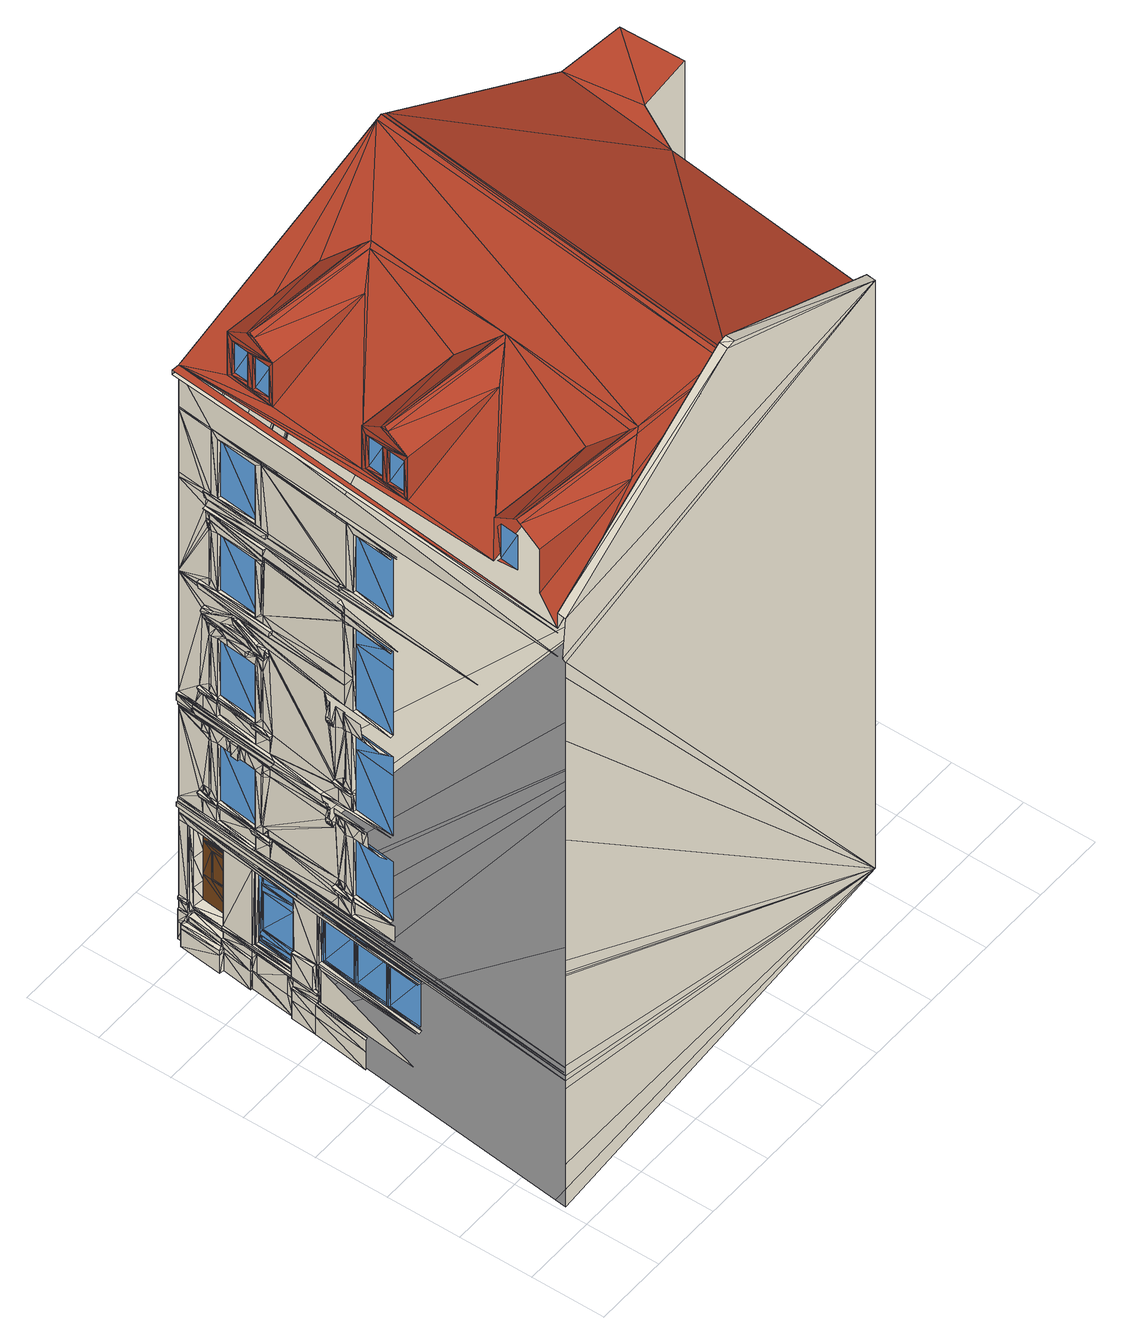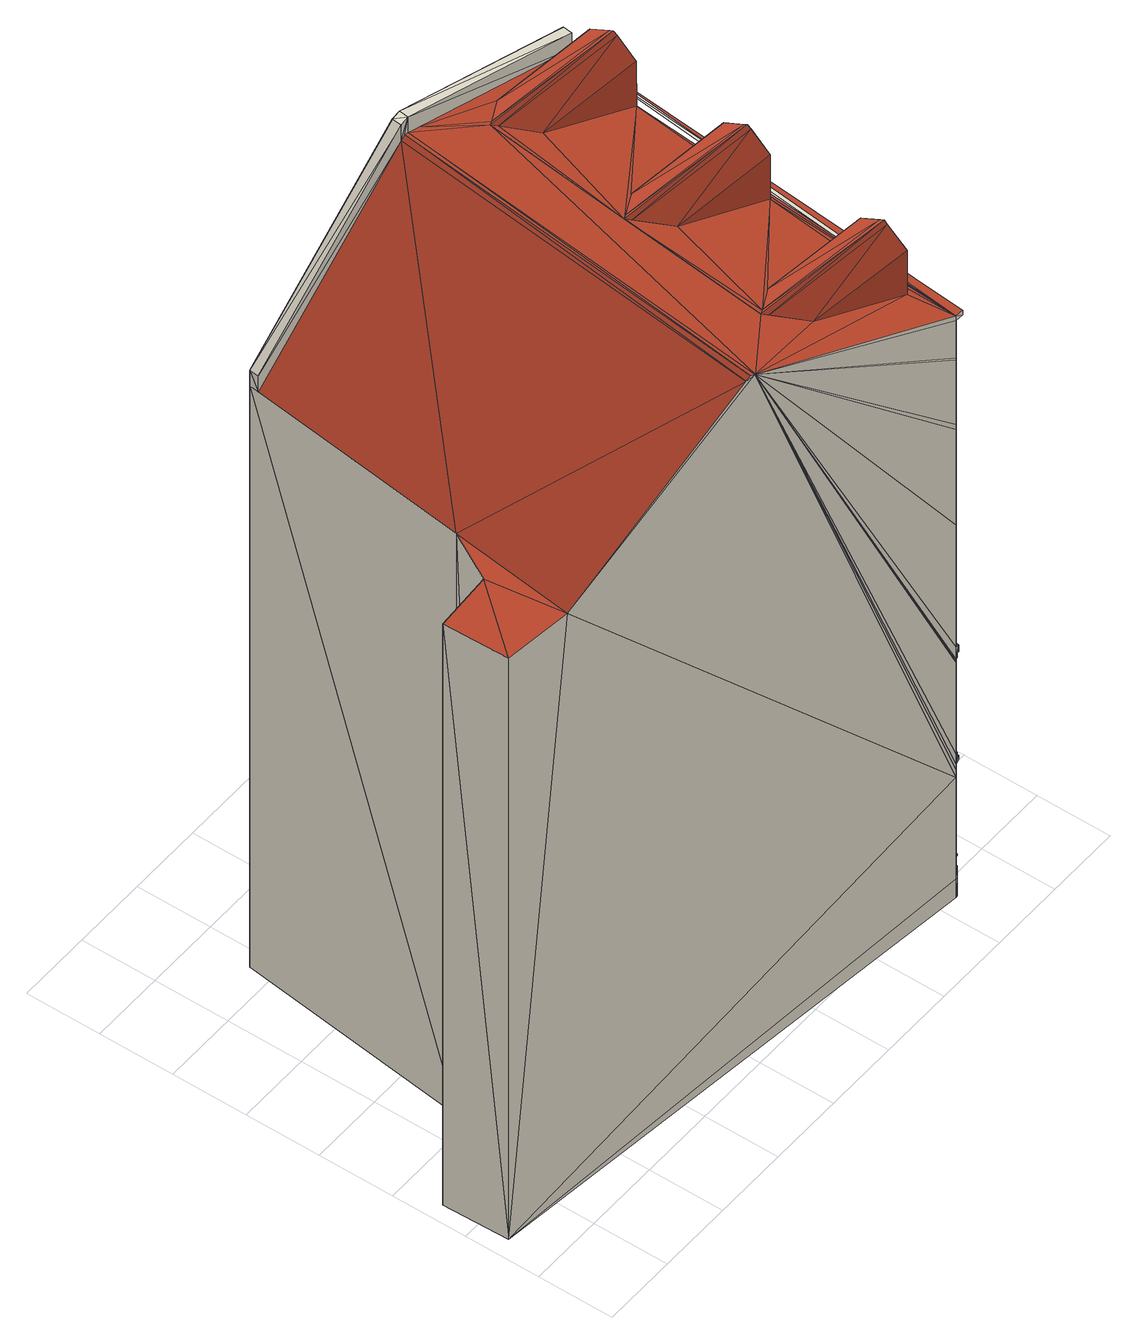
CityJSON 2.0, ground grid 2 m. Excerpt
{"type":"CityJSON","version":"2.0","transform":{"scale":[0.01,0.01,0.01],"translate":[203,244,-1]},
"CityObjects":{
"building1":{"type":"Building","attributes":{"class":"1000","function":"1070","usage":"1070"},"address":[{"CountryName":"Testland","LocalityName":"Testtown","ThoroughfareNumber":"3","ThoroughfareName":"Teststreet","PostalCode":"12345"}],"geometry":[{"type":"MultiSurface","lod":"3","boundaries":[[[0,1,2]],[[1,0,3]],[[2,4,0]],[[0,4,5]],[[6,7,8]],[[8,7,9]],[[10,9,7]],[[11,12,13]],[[14,15,16]],[[17,14,18]],[[19,20,12]],[[21,18,20]],[[22,23,24]],[[6,22,25]],[[11,13,26]],[[27,28,29]],[[14,17,15]],[[30,10,31]],[[12,11,19]],[[18,21,17]],[[20,19,21]],[[32,13,33]],[[34,29,30]],[[35,28,27]],[[36,16,37]],[[38,39,40]],[[41,42,43]],[[44,45,46]],[[47,48,49]],[[50,51,52]],[[53,11,26]],[[54,17,11]],[[54,15,17]],[[11,17,21]],[[11,53,54]],[[21,19,11]],[[55,56,57]],[[39,58,59]],[[45,48,47]],[[42,60,61]],[[62,63,64]],[[61,60,51]],[[64,63,65]],[[54,53,66]],[[67,68,65]],[[69,59,58]],[[66,70,54]],[[69,71,59]],[[67,72,68]],[[73,74,75]],[[76,77,78]],[[79,80,81]],[[79,82,80]],[[75,83,73]],[[57,84,85]],[[38,40,86]],[[41,43,87]],[[44,46,88]],[[49,76,47]],[[52,89,50]],[[71,74,59]],[[90,89,52]],[[91,92,93]],[[91,93,94]],[[95,53,26]],[[54,96,15]],[[97,98,99]],[[72,100,68]],[[101,62,102]],[[103,54,70]],[[56,55,104]],[[57,85,105]],[[82,79,106]],[[90,52,94]],[[107,66,53]],[[83,108,73]],[[74,73,59]],[[109,110,83]],[[111,100,112]],[[113,114,115]],[[116,79,81]],[[101,117,118]],[[119,70,66]],[[59,40,39]],[[47,46,45]],[[61,43,42]],[[51,50,61]],[[64,102,62]],[[65,68,64]],[[57,105,55]],[[106,120,82]],[[121,84,122]],[[111,123,100]],[[100,123,68]],[[124,125,126]],[[127,82,120]],[[121,85,84]],[[128,129,130]],[[131,128,132]],[[133,124,134]],[[73,108,59]],[[135,86,136]],[[137,124,123]],[[83,138,108]],[[101,126,139]],[[129,140,141]],[[139,142,101]],[[143,144,145]],[[143,146,147]],[[148,106,79]],[[123,124,149]],[[95,26,150]],[[114,151,115]],[[82,152,80]],[[116,81,153]],[[154,124,126]],[[54,103,96]],[[109,155,110]],[[137,156,124]],[[81,157,158]],[[159,86,108]],[[88,76,78]],[[108,86,40]],[[47,76,88]],[[43,89,160]],[[43,160,87]],[[102,126,101]],[[156,134,124]],[[111,137,123]],[[53,95,107]],[[87,160,161]],[[162,160,89]],[[83,110,138]],[[163,126,125]],[[82,127,164]],[[165,166,167]],[[168,120,106]],[[85,104,55]],[[121,169,85]],[[70,119,103]],[[79,116,148]],[[149,68,123]],[[135,136,170]],[[154,149,124]],[[159,171,86]],[[147,36,172]],[[88,173,174]],[[88,78,173]],[[109,167,175]],[[88,174,176]],[[163,139,126]],[[109,175,155]],[[177,156,137]],[[66,107,119]],[[40,59,108]],[[88,46,47]],[[43,50,89]],[[102,154,126]],[[171,136,86]],[[178,159,108]],[[133,179,163]],[[180,133,134]],[[142,139,181]],[[169,104,85]],[[111,182,137]],[[156,183,134]],[[184,137,182]],[[137,184,177]],[[90,162,89]],[[160,185,161]],[[138,178,108]],[[160,186,185]],[[162,186,160]],[[55,105,85]],[[135,187,188]],[[189,183,156]],[[156,177,189]],[[120,168,127]],[[180,179,133]],[[190,182,111]],[[191,134,183]],[[182,190,184]],[[192,171,159]],[[189,177,184]],[[135,170,187]],[[32,193,13]],[[101,142,117]],[[111,194,190]],[[183,189,191]],[[171,192,136]],[[195,196,159]],[[178,195,159]],[[197,92,198]],[[121,199,200]],[[201,94,93]],[[202,93,92]],[[203,90,94]],[[203,94,201]],[[127,116,153]],[[204,176,205]],[[174,205,176]],[[37,172,36]],[[121,200,169]],[[81,206,153]],[[106,148,168]],[[207,90,203]],[[90,208,162]],[[186,162,208]],[[209,210,211]],[[212,213,214]],[[215,201,93]],[[163,181,139]],[[116,127,168]],[[90,207,208]],[[203,201,215]],[[202,92,197]],[[157,216,158]],[[217,192,159]],[[217,159,196]],[[207,203,218]],[[181,219,142]],[[220,221,104]],[[169,220,104]],[[82,164,152]],[[164,127,153]],[[205,222,204]],[[203,215,218]],[[136,192,217]],[[138,110,155]],[[196,195,223]],[[224,178,138]],[[195,178,225]],[[81,158,226]],[[180,134,191]],[[180,189,184]],[[180,184,190]],[[211,210,227]],[[214,213,228]],[[193,229,13]],[[230,231,136]],[[190,194,232]],[[231,233,136]],[[180,191,189]],[[230,136,217]],[[168,148,116]],[[233,234,136]],[[209,235,227]],[[212,236,228]],[[234,170,136]],[[142,219,117]],[[209,211,232]],[[212,214,237]],[[155,224,138]],[[225,223,195]],[[224,225,178]],[[238,95,150]],[[239,103,95]],[[239,96,103]],[[95,103,119]],[[231,230,240]],[[241,233,231]],[[217,196,237]],[[241,231,240]],[[196,223,237]],[[230,217,240]],[[95,238,239]],[[241,242,233]],[[199,188,187]],[[163,179,180]],[[233,242,234]],[[241,240,217]],[[242,241,243]],[[119,107,95]],[[242,243,234]],[[164,153,244]],[[212,237,245]],[[227,246,211]],[[228,247,214]],[[190,232,248]],[[243,249,234]],[[163,250,181]],[[180,190,248]],[[220,169,200]],[[239,238,251]],[[246,227,235]],[[187,170,234]],[[247,228,236]],[[187,241,217]],[[211,248,232]],[[214,252,237]],[[253,224,155]],[[223,225,245]],[[224,245,225]],[[187,243,241]],[[252,214,247]],[[248,211,246]],[[130,132,128]],[[132,254,131]],[[187,234,249]],[[187,249,243]],[[187,200,199]],[[180,250,163]],[[152,255,80]],[[81,226,206]],[[115,256,257]],[[99,222,258]],[[253,175,167]],[[245,253,167]],[[251,259,239]],[[217,237,252]],[[155,175,253]],[[223,245,237]],[[224,253,245]],[[244,260,164]],[[129,261,130]],[[262,221,220]],[[140,144,263]],[[264,247,236]],[[129,141,261]],[[140,263,141]],[[265,78,266]],[[267,246,235]],[[151,104,115]],[[268,219,181]],[[246,269,248]],[[180,248,269]],[[247,270,252]],[[152,164,260]],[[264,271,247]],[[80,272,35]],[[273,274,275]],[[274,264,275]],[[267,269,246]],[[271,276,247]],[[252,270,276]],[[219,268,117]],[[276,270,247]],[[264,277,278]],[[264,278,271]],[[279,244,153]],[[180,269,280]],[[281,238,150]],[[239,282,96]],[[269,267,283]],[[284,260,244]],[[153,206,279]],[[285,239,259]],[[269,283,280]],[[286,251,238]],[[287,259,251]],[[260,284,152]],[[226,152,206]],[[244,288,284]],[[206,152,284]],[[226,255,152]],[[289,290,291]],[[292,293,294]],[[144,143,147]],[[295,80,35]],[[185,186,296]],[[291,297,289]],[[144,147,297]],[[144,297,291]],[[144,291,263]],[[284,279,206]],[[281,150,298]],[[239,285,282]],[[294,299,292]],[[297,147,300]],[[261,141,263]],[[301,174,173]],[[301,173,78]],[[238,281,286]],[[297,300,294]],[[302,202,197]],[[93,202,303]],[[186,208,304]],[[97,302,98]],[[207,218,305]],[[259,287,285]],[[147,172,300]],[[258,222,205]],[[208,207,304]],[[293,292,306]],[[215,93,303]],[[300,299,294]],[[7,31,10]],[[218,215,305]],[[301,205,174]],[[104,221,115]],[[307,308,309]],[[310,311,312]],[[313,220,200]],[[32,300,172]],[[117,314,273]],[[313,187,217]],[[251,286,287]],[[314,274,273]],[[315,181,250]],[[313,200,187]],[[256,311,310]],[[172,193,32]],[[316,217,252]],[[306,292,299]],[[317,262,220]],[[318,250,180]],[[132,130,319]],[[254,132,320]],[[321,289,297]],[[290,322,291]],[[323,294,293]],[[6,272,324]],[[325,308,326]],[[264,327,277]],[[315,268,181]],[[193,172,37]],[[312,328,329]],[[130,261,330]],[[330,263,291]],[[331,278,277]],[[331,271,278]],[[330,261,263]],[[332,276,271]],[[333,252,276]],[[221,262,115]],[[321,297,294]],[[306,334,293]],[[335,161,185]],[[300,336,299]],[[300,32,337]],[[318,180,280]],[[315,117,268]],[[37,229,193]],[[328,338,339]],[[285,281,37]],[[229,281,298]],[[285,37,282]],[[281,285,287]],[[281,229,340]],[[281,340,37]],[[293,334,323]],[[287,286,281]],[[319,320,132]],[[320,341,254]],[[338,32,342]],[[299,336,306]],[[330,319,130]],[[343,341,254]],[[274,344,264]],[[335,280,161]],[[6,345,7]],[[330,291,322]],[[300,337,336]],[[321,294,323]],[[117,346,347]],[[334,306,336]],[[117,347,314]],[[336,323,334]],[[29,34,27]],[[185,296,348]],[[315,346,117]],[[349,320,319]],[[341,320,349]],[[319,330,349]],[[349,343,341]],[[337,323,336]],[[350,313,217]],[[313,317,220]],[[337,321,323]],[[186,304,296]],[[351,315,250]],[[352,351,250]],[[353,350,217]],[[354,355,217]],[[316,354,217]],[[205,356,258]],[[355,353,217]],[[80,295,81]],[[97,99,258]],[[357,321,337]],[[358,349,330]],[[358,330,322]],[[343,349,359]],[[207,305,360]],[[302,361,202]],[[318,352,250]],[[290,289,362]],[[207,360,304]],[[337,363,357]],[[301,356,205]],[[332,271,364]],[[277,327,331]],[[331,364,271]],[[215,303,305]],[[202,361,303]],[[78,265,301]],[[309,265,266]],[[358,359,349]],[[290,365,322]],[[333,316,252]],[[264,366,327]],[[80,255,272]],[[357,363,367]],[[367,368,357]],[[332,333,276]],[[262,317,115]],[[157,81,295]],[[368,367,369]],[[314,347,370]],[[370,371,314]],[[31,372,30]],[[369,373,368]],[[30,372,34]],[[264,374,366]],[[321,362,289]],[[375,376,373]],[[377,358,322]],[[343,359,378]],[[375,379,376]],[[375,380,379]],[[363,337,381]],[[375,382,383]],[[375,383,384]],[[375,384,380]],[[378,359,358]],[[385,386,348]],[[376,379,387]],[[335,318,280]],[[321,357,388]],[[313,389,390]],[[351,391,392]],[[380,384,393]],[[383,382,394]],[[387,395,376]],[[396,367,363]],[[357,368,397]],[[398,399,400]],[[348,296,385]],[[401,402,274]],[[393,403,380]],[[394,404,383]],[[389,313,350]],[[405,398,400]],[[314,406,274]],[[274,402,344]],[[390,407,313]],[[392,408,351]],[[264,409,374]],[[400,399,352]],[[399,398,410]],[[264,344,409]],[[390,411,407]],[[392,412,408]],[[413,335,185]],[[397,368,373]],[[391,351,414]],[[313,407,317]],[[351,408,315]],[[415,416,417]],[[418,390,389]],[[419,392,391]],[[417,416,258]],[[410,352,399]],[[398,405,420]],[[405,400,421]],[[407,411,317]],[[408,412,315]],[[352,318,400]],[[422,369,367]],[[258,356,417]],[[420,410,398]],[[421,400,318]],[[423,389,350]],[[316,424,354]],[[425,354,424]],[[316,425,424]],[[353,355,354]],[[425,426,354]],[[352,427,351]],[[316,428,425]],[[426,428,354]],[[316,429,428]],[[428,426,425]],[[430,429,316]],[[405,431,432]],[[433,332,364]],[[434,331,327]],[[331,435,364]],[[416,415,436]],[[437,302,438]],[[352,410,420]],[[429,439,428]],[[377,322,365]],[[343,378,440]],[[429,430,439]],[[436,258,416]],[[390,441,411]],[[392,442,412]],[[358,377,378]],[[373,376,443]],[[432,420,405]],[[444,353,354]],[[445,431,405]],[[446,391,414]],[[379,380,447]],[[428,444,354]],[[430,316,444]],[[382,375,448]],[[449,384,383]],[[450,414,351]],[[427,450,351]],[[304,451,296]],[[389,452,418]],[[391,453,419]],[[290,454,365]],[[428,439,444]],[[352,420,455]],[[439,430,444]],[[343,440,456]],[[423,452,389]],[[446,453,391]],[[443,376,395]],[[457,317,411]],[[458,315,412]],[[332,433,459]],[[364,435,433]],[[327,366,434]],[[331,434,435]],[[447,380,403]],[[460,383,404]],[[461,185,348]],[[352,455,427]],[[316,333,444]],[[332,459,462]],[[332,462,333]],[[463,445,405]],[[455,432,431]],[[360,464,465]],[[466,387,379]],[[388,467,321]],[[468,393,384]],[[469,394,382]],[[470,360,305]],[[360,465,304]],[[318,471,421]],[[360,472,464]],[[420,432,455]],[[464,473,465]],[[302,437,361]],[[301,474,356]],[[475,395,387]],[[360,470,472]],[[470,305,303]],[[476,403,393]],[[477,404,394]],[[405,478,463]],[[338,337,32]],[[445,479,431]],[[381,480,363]],[[465,481,304]],[[465,473,481]],[[464,482,473]],[[406,401,274]],[[464,472,482]],[[427,483,450]],[[484,459,433]],[[484,433,435]],[[390,418,485]],[[392,419,486]],[[487,455,431]],[[363,480,396]],[[397,388,357]],[[472,470,482]],[[390,485,441]],[[392,486,442]],[[459,484,462]],[[427,488,483]],[[473,482,481]],[[431,479,487]],[[317,457,115]],[[411,441,457]],[[412,442,458]],[[487,427,455]],[[489,414,450]],[[490,444,333]],[[491,451,304]],[[487,488,427]],[[489,450,483]],[[490,333,462]],[[492,484,435]],[[491,304,481]],[[367,396,422]],[[406,371,370]],[[470,493,482]],[[487,483,488]],[[405,421,494]],[[492,462,484]],[[495,474,301]],[[493,481,482]],[[445,463,496]],[[497,370,347]],[[479,445,498]],[[362,499,290]],[[418,452,423]],[[419,453,446]],[[314,371,406]],[[500,487,479]],[[501,347,346]],[[290,499,454]],[[487,502,483]],[[498,500,479]],[[321,467,362]],[[374,435,434]],[[366,374,434]],[[502,489,483]],[[373,503,397]],[[492,490,462]],[[495,504,474]],[[493,491,481]],[[496,498,445]],[[405,505,478]],[[506,421,471]],[[423,485,418]],[[446,486,419]],[[487,500,498]],[[457,507,115]],[[383,460,449]],[[447,508,379]],[[487,498,496]],[[386,385,509]],[[377,440,378]],[[443,503,373]],[[335,471,318]],[[384,449,468]],[[382,510,469]],[[448,510,382]],[[374,492,435]],[[440,511,512]],[[513,511,440]],[[379,508,466]],[[514,350,353]],[[457,441,515]],[[377,365,516]],[[377,516,440]],[[403,476,447]],[[404,477,460]],[[458,442,517]],[[487,496,518]],[[296,509,385]],[[512,456,440]],[[440,516,513]],[[395,475,443]],[[485,515,441]],[[507,457,519]],[[486,517,442]],[[520,490,492]],[[521,491,493]],[[393,468,476]],[[394,469,477]],[[489,502,522]],[[523,504,495]],[[315,524,346]],[[461,413,185]],[[525,226,158]],[[387,466,475]],[[487,526,502]],[[527,415,417]],[[405,494,505]],[[514,353,444]],[[515,519,457]],[[487,518,528]],[[529,438,302]],[[296,451,530]],[[517,531,458]],[[216,157,532]],[[480,381,467]],[[533,348,386]],[[356,534,417]],[[421,506,494]],[[492,535,520]],[[493,536,521]],[[522,537,489]],[[495,538,523]],[[514,423,350]],[[487,528,526]],[[496,539,518]],[[540,535,492]],[[467,388,480]],[[463,478,541]],[[356,474,542]],[[397,396,480]],[[374,540,492]],[[543,437,438]],[[480,388,397]],[[544,446,414]],[[471,335,506]],[[539,528,518]],[[402,401,545]],[[544,414,489]],[[514,444,490]],[[422,396,397]],[[546,478,547]],[[512,511,548]],[[549,436,415]],[[528,539,526]],[[550,158,216]],[[344,545,551]],[[226,525,255]],[[545,344,402]],[[511,513,552]],[[553,512,456]],[[451,491,530]],[[97,258,436]],[[554,545,401]],[[470,555,493]],[[478,505,547]],[[508,447,449]],[[508,449,460]],[[508,460,510]],[[556,496,463]],[[361,437,543]],[[303,361,543]],[[470,303,543]],[[546,541,478]],[[485,423,514]],[[486,446,544]],[[474,504,542]],[[557,495,301]],[[397,503,422]],[[301,265,309]],[[449,447,476]],[[510,460,477]],[[508,510,448]],[[255,558,272]],[[513,516,559]],[[409,551,560]],[[561,551,545]],[[540,374,409]],[[344,551,409]],[[443,508,503]],[[476,468,449]],[[477,469,510]],[[562,560,551]],[[563,35,27]],[[508,443,475]],[[508,448,503]],[[564,115,507]],[[496,565,539]],[[559,516,365]],[[566,467,381]],[[475,466,508]],[[560,567,409]],[[401,568,554]],[[409,567,540]],[[494,506,335]],[[545,554,561]],[[567,560,562]],[[551,561,562]],[[491,521,530]],[[504,523,542]],[[565,526,539]],[[569,570,571]],[[23,569,571]],[[494,541,505]],[[490,520,572]],[[573,522,502]],[[489,537,574]],[[575,538,495]],[[576,536,493]],[[335,413,494]],[[458,531,577]],[[548,553,512]],[[578,548,511]],[[315,458,579]],[[485,580,515]],[[507,519,581]],[[582,554,568]],[[567,562,583]],[[582,561,554]],[[486,584,517]],[[578,511,552]],[[573,502,526]],[[583,562,561]],[[546,547,585]],[[568,586,582]],[[581,519,515]],[[520,535,587]],[[523,538,575]],[[537,522,573]],[[588,536,576]],[[531,517,584]],[[559,552,513]],[[578,589,590]],[[548,590,591]],[[592,593,594]],[[582,595,561]],[[593,596,594]],[[597,592,594]],[[570,598,594]],[[599,600,594]],[[601,599,594]],[[602,601,594]],[[339,602,594]],[[329,339,594]],[[603,329,594]],[[604,603,594]],[[605,604,594]],[[596,605,594]],[[598,597,594]],[[540,587,535]],[[606,463,541]],[[463,607,556]],[[585,547,505]],[[467,566,362]],[[561,595,583]],[[546,585,541]],[[370,497,406]],[[565,608,526]],[[496,556,565]],[[365,454,559]],[[381,609,566]],[[527,417,534]],[[296,530,509]],[[438,529,543]],[[544,489,610]],[[514,490,611]],[[505,541,585]],[[606,607,463]],[[514,612,485]],[[544,613,486]],[[356,542,534]],[[338,609,337]],[[590,548,578]],[[591,553,548]],[[509,614,386]],[[406,568,401]],[[540,567,587]],[[615,494,413]],[[616,600,594]],[[347,501,497]],[[617,589,578]],[[582,618,595]],[[619,583,595]],[[415,527,549]],[[346,524,501]],[[620,558,621]],[[557,301,309]],[[470,622,555]],[[386,614,533]],[[620,623,558]],[[595,618,619]],[[302,97,529]],[[567,583,587]],[[490,572,611]],[[608,573,526]],[[489,574,610]],[[495,557,575]],[[493,555,576]],[[494,606,541]],[[470,543,624]],[[470,624,622]],[[485,612,580]],[[458,577,625]],[[578,552,617]],[[486,613,584]],[[507,581,564]],[[97,436,549]],[[454,499,362]],[[623,620,626]],[[521,627,530]],[[523,628,542]],[[629,591,590]],[[630,590,589]],[[631,617,552]],[[514,632,633]],[[544,634,635]],[[636,637,565]],[[362,566,454]],[[638,608,565]],[[618,639,619]],[[494,615,606]],[[640,620,621]],[[583,619,587]],[[641,345,6]],[[631,642,617]],[[582,643,618]],[[632,514,611]],[[634,544,610]],[[626,644,623]],[[587,572,520]],[[575,628,523]],[[573,574,537]],[[576,627,588]],[[638,565,637]],[[556,636,565]],[[413,645,615]],[[515,580,581]],[[646,647,607]],[[584,577,531]],[[648,559,454]],[[649,454,566]],[[649,566,609]],[[633,612,514]],[[635,613,544]],[[617,650,589]],[[637,636,651]],[[607,647,652]],[[649,648,454]],[[609,653,649]],[[315,579,524]],[[654,623,644]],[[458,625,579]],[[647,646,655]],[[652,556,607]],[[656,552,559]],[[556,652,636]],[[657,646,607]],[[633,658,612]],[[635,659,613]],[[564,660,115]],[[631,552,656]],[[652,651,636]],[[661,591,553]],[[619,639,587]],[[608,638,573]],[[662,586,568]],[[663,633,632]],[[664,635,634]],[[655,652,647]],[[632,611,665]],[[634,610,666]],[[406,667,568]],[[618,668,639]],[[669,582,586]],[[651,655,646]],[[670,626,620]],[[671,638,637]],[[461,348,533]],[[672,645,413]],[[671,637,651]],[[656,559,648]],[[640,621,673]],[[623,674,558]],[[675,657,607]],[[652,655,651]],[[621,676,677]],[[606,675,607]],[[649,653,678]],[[649,679,648]],[[680,611,639]],[[671,610,638]],[[542,557,309]],[[681,530,555]],[[582,682,643]],[[623,654,683]],[[639,611,572]],[[638,610,574]],[[575,557,542]],[[576,555,530]],[[684,651,646]],[[685,615,645]],[[686,644,626]],[[24,25,22]],[[618,643,668]],[[612,658,580]],[[613,659,584]],[[620,640,670]],[[646,657,684]],[[563,295,35]],[[633,687,658]],[[635,688,659]],[[658,564,581]],[[659,625,577]],[[615,685,689]],[[632,665,690]],[[615,689,606]],[[632,691,663]],[[634,692,664]],[[680,693,611]],[[671,694,610]],[[681,695,530]],[[542,309,696]],[[542,696,697]],[[631,656,698]],[[622,681,555]],[[572,587,639]],[[574,573,638]],[[542,628,575]],[[530,627,576]],[[693,665,611]],[[699,680,639]],[[694,666,610]],[[695,700,530]],[[701,702,648]],[[679,701,648]],[[649,678,703]],[[649,703,679]],[[527,534,704]],[[641,6,25]],[[634,666,705]],[[617,642,706]],[[707,671,651]],[[656,648,702]],[[564,658,687]],[[625,659,688]],[[590,630,629]],[[589,650,630]],[[668,699,639]],[[644,686,654]],[[632,708,691]],[[634,705,692]],[[581,580,658]],[[684,707,651]],[[577,584,659]],[[527,704,709]],[[542,710,534]],[[642,631,711]],[[657,675,712]],[[713,684,657]],[[714,693,680]],[[715,694,671]],[[716,695,681]],[[632,690,708]],[[709,549,527]],[[622,717,681]],[[653,609,718]],[[654,640,673]],[[714,719,693]],[[715,671,707]],[[720,714,680]],[[699,720,680]],[[693,719,665]],[[694,715,666]],[[695,716,700]],[[716,681,721]],[[645,672,685]],[[621,722,673]],[[712,713,657]],[[97,543,529]],[[633,663,723]],[[635,664,724]],[[626,670,686]],[[717,725,681]],[[622,726,717]],[[725,721,681]],[[667,662,568]],[[675,606,727]],[[640,654,686]],[[704,534,710]],[[633,723,687]],[[635,724,688]],[[661,629,591]],[[656,702,701]],[[676,728,677]],[[729,717,726]],[[730,622,624]],[[689,685,672]],[[726,622,731]],[[623,683,674]],[[683,654,673]],[[530,732,509]],[[624,543,97]],[[717,729,725]],[[684,713,712]],[[707,684,712]],[[115,660,256]],[[729,726,731]],[[621,677,733]],[[710,709,704]],[[606,689,734]],[[687,735,564]],[[688,736,625]],[[727,712,675]],[[622,730,731]],[[725,729,731]],[[97,549,709]],[[730,624,97]],[[714,737,719]],[[665,719,737]],[[738,720,699]],[[667,406,497]],[[714,720,739]],[[668,643,682]],[[740,699,668]],[[686,670,640]],[[741,742,665]],[[731,730,97]],[[742,743,665]],[[705,715,707]],[[705,666,715]],[[732,700,716]],[[734,727,606]],[[707,712,734]],[[461,672,413]],[[617,744,650]],[[741,665,737]],[[743,745,665]],[[672,734,689]],[[582,746,682]],[[745,690,665]],[[614,509,732]],[[678,653,718]],[[497,501,667]],[[738,739,720]],[[740,738,699]],[[742,741,747]],[[682,740,668]],[[712,727,734]],[[748,743,742]],[[683,673,749]],[[748,742,747]],[[741,737,747]],[[663,691,708]],[[664,692,705]],[[748,750,743]],[[743,750,745]],[[705,707,734]],[[751,748,747]],[[750,748,751]],[[751,747,737]],[[750,751,745]],[[751,752,745]],[[732,533,614]],[[674,753,558]],[[621,733,722]],[[735,687,723]],[[738,754,739]],[[740,754,738]],[[708,690,745]],[[625,736,579]],[[617,706,744]],[[708,751,737]],[[708,745,752]],[[708,752,751]],[[708,723,663]],[[705,724,664]],[[749,755,683]],[[631,698,756]],[[703,678,757]],[[679,703,758]],[[701,679,759]],[[564,735,660]],[[760,736,688]],[[761,697,696]],[[761,696,309]],[[586,662,669]],[[760,688,724]],[[711,706,642]],[[582,669,746]],[[461,716,721]],[[558,753,272]],[[667,501,579]],[[760,724,705]],[[674,683,755]],[[461,721,725]],[[761,710,697]],[[501,524,579]],[[461,725,731]],[[714,762,737]],[[97,709,763]],[[461,731,97]],[[656,756,698]],[[656,701,764]],[[763,709,710]],[[714,739,762]],[[338,718,609]],[[765,749,673]],[[461,732,716]],[[661,629,630]],[[766,630,650]],[[461,734,672]],[[736,760,579]],[[756,711,631]],[[767,735,723]],[[740,682,746]],[[739,754,762]],[[740,762,754]],[[762,708,737]],[[768,705,734]],[[769,755,749]],[[744,770,650]],[[667,579,771]],[[708,767,723]],[[461,533,732]],[[678,718,772]],[[757,758,703]],[[758,759,679]],[[759,773,701]],[[673,722,765]],[[630,766,661]],[[650,770,766]],[[667,771,662]],[[768,760,705]],[[770,744,774]],[[711,774,744]],[[325,324,272]],[[755,769,674]],[[775,776,777]],[[308,778,309]],[[309,778,761]],[[711,744,706]],[[779,701,773]],[[733,674,722]],[[775,780,776]],[[735,767,660]],[[678,772,781]],[[782,777,776]],[[770,774,783]],[[461,97,763]],[[749,765,769]],[[761,784,710]],[[710,784,763]],[[722,674,769]],[[785,774,786]],[[733,753,674]],[[760,768,579]],[[787,661,766]],[[770,783,766]],[[788,776,780]],[[461,768,734]],[[255,789,558]],[[746,790,740]],[[740,790,762]],[[762,767,708]],[[775,786,791]],[[775,791,780]],[[718,780,792]],[[793,775,777]],[[774,785,783]],[[656,794,756]],[[662,771,579]],[[776,788,782]],[[656,764,794]],[[795,796,797]],[[701,779,764]],[[797,796,798]],[[769,765,722]],[[272,308,325]],[[766,783,787]],[[711,794,774]],[[799,796,795]],[[800,801,802]],[[786,775,793]],[[780,718,803]],[[794,786,774]],[[791,792,780]],[[792,772,718]],[[798,796,804]],[[805,795,797]],[[777,782,793]],[[802,806,800]],[[807,796,799]],[[328,312,311]],[[808,797,798]],[[804,796,807]],[[797,808,805]],[[809,799,795]],[[295,532,157]],[[810,787,661]],[[795,805,809]],[[798,811,808]],[[811,798,804]],[[812,807,799]],[[799,809,812]],[[780,813,788]],[[801,814,773]],[[786,815,785]],[[800,806,816]],[[817,804,807]],[[746,662,579]],[[328,311,256]],[[804,817,811]],[[807,812,817]],[[805,808,818]],[[818,808,811]],[[809,805,819]],[[816,820,800]],[[811,817,821]],[[822,812,809]],[[338,803,718]],[[793,815,786]],[[803,813,780]],[[818,819,805]],[[817,812,822]],[[811,823,818]],[[256,660,767]],[[746,669,662]],[[746,579,768]],[[819,824,809]],[[794,791,786]],[[821,823,811]],[[793,782,788]],[[825,783,785]],[[787,783,825]],[[809,824,822]],[[822,821,817]],[[678,826,757]],[[801,827,814]],[[345,31,7]],[[328,256,767]],[[788,813,793]],[[785,815,825]],[[825,810,787]],[[764,772,792]],[[764,792,791]],[[711,756,794]],[[814,827,828]],[[678,781,826]],[[828,829,814]],[[794,764,791]],[[830,781,772]],[[831,830,772]],[[779,831,772]],[[764,779,772]],[[801,800,832]],[[814,833,773]],[[832,800,820]],[[806,802,834]],[[835,816,806]],[[820,816,835]],[[827,801,836]],[[833,814,829]],[[837,828,827]],[[773,838,779]],[[829,828,837]],[[831,779,838]],[[781,830,839]],[[830,831,840]],[[833,841,773]],[[158,550,525]],[[827,842,837]],[[806,843,835]],[[832,836,801]],[[820,844,832]],[[829,845,833]],[[834,843,806]],[[835,844,820]],[[836,842,827]],[[837,845,829]],[[841,838,773]],[[838,840,831]],[[839,826,781]],[[840,839,830]],[[558,789,621]],[[842,833,845]],[[845,837,842]],[[841,833,842]],[[563,27,34]],[[843,832,844]],[[844,835,843]],[[836,832,843]],[[842,836,841]],[[843,834,836]],[[532,563,216]],[[676,621,789]],[[345,372,31]],[[216,563,550]],[[616,594,343]],[[563,34,372]],[[846,733,677]],[[728,676,847]],[[255,525,847]],[[848,677,728]],[[753,733,846]],[[372,345,641]],[[255,847,789]],[[563,532,295]],[[525,550,563]],[[24,23,571]],[[789,847,676]],[[849,563,372]],[[25,24,850]],[[851,641,25]],[[677,848,846]],[[852,851,25]],[[850,853,25]],[[852,25,853]],[[525,563,847]],[[753,854,272]],[[308,272,854]],[[778,308,854]],[[761,778,854]],[[784,761,854]],[[763,784,854]],[[461,763,854]],[[768,461,854]],[[746,768,854]],[[790,746,854]],[[762,790,854]],[[767,762,854]],[[328,767,854]],[[338,328,854]],[[803,338,854]],[[847,849,728]],[[728,849,848]],[[372,641,854]],[[855,456,343]],[[563,849,847]],[[753,846,854]],[[855,553,456]],[[846,848,849]],[[849,372,854]],[[855,661,553]],[[641,851,856]],[[855,810,661]],[[851,852,857]],[[570,594,571]],[[24,571,850]],[[853,850,571]],[[852,853,858]],[[846,849,854]],[[825,859,810]],[[825,803,859]],[[856,854,641]],[[857,856,851]],[[594,855,343]],[[571,858,853]],[[858,860,852]],[[803,854,861]],[[854,856,857]],[[862,857,852]],[[860,862,852]],[[855,863,810]],[[594,864,571]],[[571,864,860]],[[860,858,571]],[[854,857,861]],[[863,859,810]],[[803,861,859]],[[594,855,864]],[[862,860,864]],[[855,862,864]],[[862,861,857]],[[862,855,863]],[[863,865,862]],[[862,865,861]],[[865,863,866]],[[865,867,861]],[[866,868,865]],[[865,868,867]],[[863,866,859]],[[861,867,859]],[[868,866,859]],[[859,867,868]]],"semantics":{"surfaces":[{"type":"Window"},{"type":"RoofSurface"},{"type":"WallSurface"},{"type":"GroundSurface"},{"type":"Door"}],"values":[0,1,0,1,1,1,1,0,0,0,0,0,2,2,0,1,0,1,0,0,0,2,1,1,2,2,2,2,2,2,0,0,0,0,0,0,2,0,0,0,0,0,0,0,2,2,0,2,2,2,2,1,1,2,2,2,2,2,2,2,2,2,2,2,0,0,2,2,2,0,2,2,1,2,0,2,2,2,2,2,1,2,0,0,0,0,0,0,0,2,1,2,2,2,2,1,2,2,2,2,2,2,2,2,2,2,2,2,2,1,2,0,2,1,1,2,0,2,2,1,2,2,2,2,2,2,2,2,2,0,2,2,2,2,1,2,0,2,2,0,1,2,2,2,2,2,2,2,2,2,2,2,2,0,2,2,2,2,2,2,2,2,2,2,2,2,2,2,2,2,2,2,2,2,2,2,2,1,2,2,2,2,2,2,2,2,2,2,2,2,2,2,2,2,2,2,2,2,1,2,2,2,2,1,0,2,2,2,2,2,2,2,1,2,2,2,1,2,2,2,2,2,2,1,1,2,2,2,2,2,2,2,1,2,2,2,2,2,2,2,2,2,2,2,1,2,2,2,2,2,2,2,2,2,2,0,0,0,0,2,2,2,2,2,2,0,2,2,2,2,2,2,0,2,1,2,2,2,2,2,2,2,2,0,2,2,2,2,2,2,2,2,2,2,2,2,2,2,2,2,2,2,1,1,2,2,2,2,0,2,2,2,2,1,2,2,2,2,2,2,2,2,2,2,2,2,2,1,2,1,2,2,2,2,2,2,2,2,2,1,2,0,0,2,0,1,0,2,0,0,1,1,0,1,1,2,2,2,1,2,2,2,2,2,1,0,0,2,2,2,2,2,0,2,2,2,2,2,2,0,2,2,2,2,2,2,1,2,2,2,2,2,2,2,2,2,0,2,2,2,2,2,2,2,2,2,2,2,2,2,2,1,2,2,2,2,2,2,2,2,2,2,2,2,2,2,2,2,2,2,2,2,2,2,0,0,0,0,0,0,2,0,2,2,2,2,2,3,2,2,1,2,2,2,2,2,2,2,1,2,2,2,2,2,2,2,2,2,2,2,2,2,2,2,2,2,2,1,2,2,2,2,2,2,2,2,2,2,2,2,2,2,2,2,2,2,2,2,2,2,2,1,2,2,2,2,1,2,2,2,1,2,1,2,2,0,2,2,0,0,2,0,0,0,2,2,0,2,2,2,2,0,0,0,2,2,2,2,2,0,0,2,2,2,2,2,2,2,2,2,2,2,2,2,2,2,2,2,2,2,2,2,2,2,2,2,2,2,2,2,2,2,2,2,2,2,2,2,2,2,2,2,2,2,2,2,2,2,2,2,2,2,2,2,2,2,2,2,2,0,2,2,2,2,0,2,2,0,0,2,2,2,2,2,2,2,2,2,2,2,2,0,2,2,2,2,2,2,0,0,2,2,2,2,2,2,2,2,0,2,0,0,2,2,2,2,2,2,2,2,0,2,2,0,0,2,2,2,2,2,2,2,2,2,2,2,2,2,2,2,2,2,2,2,2,2,2,2,2,2,2,2,2,2,2,2,2,2,2,2,2,2,2,2,2,2,2,2,2,2,2,2,2,2,2,2,2,2,2,2,2,2,2,2,2,2,2,2,2,2,2,2,2,2,2,2,0,0,2,2,2,0,2,0,0,0,2,2,2,0,2,2,2,2,0,0,2,2,2,2,2,0,2,2,2,2,2,0,0,2,2,2,2,1,0,2,2,2,2,2,2,2,2,2,1,2,2,2,2,2,2,2,2,2,2,2,2,2,2,2,2,2,2,2,2,2,2,2,2,2,2,2,2,2,2,1,2,1,2,2,3,2,2,2,2,2,0,0,0,2,2,2,2,2,2,2,2,2,2,2,0,0,0,1,2,2,2,2,2,0,0,0,2,1,0,0,2,2,2,2,0,2,2,2,2,2,2,2,2,2,2,2,2,2,2,2,2,2,2,2,2,2,2,2,2,2,2,2,2,2,2,2,2,2,2,2,0,0,0,0,2,2,2,2,2,2,2,2,2,2,2,2,2,2,2,2,2,2,2,2,2,2,2,2,2,2,2,2,2,2,2,2,2,2,2,2,2,2,2,2,2,2,2,2,2,2,2,2,3,2,2,2,2,2,2,1,2,2,2,1,2,2,2,2,2,2,2,2,2,2,2,2,2,2,2,2,2,2,1,2,2,2,2,2,2,2,2,2,2,2,2,1,2,2,2,2,2,2,1,0,0,0,0,2,2,2,2,2,2,2,2,2,2,2,2,2,2,2,2,2,1,2,2,2,2,2,2,2,2,2,2,2,3,2,2,2,2,2,2,2,2,2,2,2,2,1,2,2,2,2,2,1,1,2,2,1,2,2,2,2,2,2,2,2,1,2,2,2,2,2,2,0,2,2,2,2,1,2,1,2,2,2,2,2,2,2,2,2,2,2,2,2,2,2,2,2,2,2,2,2,2,2,2,2,2,2,2,2,2,2,2,2,2,2,2,2,2,2,1,2,2,2,2,2,2,2,2,2,2,2,2,2,2,2,2,2,1,2,2,2,2,2,2,2,2,2,1,2,2,2,2,0,2,2,2,2,2,1,2,2,2,3,2,1,2,2,2,2,1,1,2,2,2,2,2,2,2,1,2,2,2,2,2,2,2,2,2,2,2,2,2,2,2,2,1,2,2,2,2,2,2,2,2,2,2,2,2,2,2,2,2,2,2,2,2,2,2,2,2,1,2,2,2,2,2,2,2,2,2,2,2,2,2,1,1,2,2,2,2,2,2,2,2,2,2,2,1,2,2,2,2,2,2,2,2,2,2,2,2,2,1,2,2,1,2,2,2,2,2,2,2,2,2,2,2,2,1,2,2,2,2,2,2,2,2,2,2,2,2,0,2,2,2,2,2,2,2,2,1,2,2,2,2,2,2,2,1,2,2,2,2,2,1,2,2,2,2,2,2,0,2,2,1,2,1,2,2,2,2,2,1,2,2,2,2,2,2,2,2,2,2,2,2,4,2,4,1,2,2,2,4,4,2,2,2,2,2,4,4,2,4,4,2,4,4,4,4,1,3,4,4,4,4,4,2,4,2,4,4,2,2,4,4,4,4,4,4,4,4,2,2,2,4,4,4,2,2,2,4,2,4,2,2,2,4,4,2,4,1,2,2,2,2,2,2,2,4,2,4,2,2,2,2,2,4,4,4,4,4,4,4,4,4,2,4,2,2,2,4,1,4,4,4,4,4,4,4,4,4,4,2,2,2,1,4,4,4,1,4,4,4,4,4,1,1,1,1,3,1,1,1,1,1,1,1,1,1,1,2,1,1,2,2,1,2,2,2,1,1,2,2,2,2,2,2,2,2,2,2,2,2,2,2,1,1,1,3,1,1,3,1,1,3,1,3,1,2,2,2,2,1,2,2,1,1,3,2,2,2,2,1,1,3,2,2,2,2,3,2,2,2,2,1,2,2,1,2,1,2,1,3,2,2,2]}}]}
},
"vertices":[
[91,305,1914],[85,255,1914],[85,255,2025],[81,307,1914],[91,305,2025],[81,307,2025],[18,93,1886],[358,146,2045],[66,179,1904],[66,179,2045],[73,238,2084],[92,617,408],[81,524,408],[81,518,413],[81,524,260],[92,617,255],[81,518,255],[92,617,260],[85,524,260],[96,616,408],[85,524,408],[96,616,260],[18,93,1936],[15,68,1936],[656,105,2240],[659,131,2240],[92,617,413],[374,285,2045],[82,318,2045],[75,260,2084],[74,249,2091],[444,196,2084],[101,823,414],[71,517,414],[446,217,2084],[82,319,1904],[71,517,254],[116,821,255],[76,600,555],[85,599,555],[99,713,555],[76,600,1155],[85,599,1155],[99,713,1155],[76,600,1540],[85,599,1540],[99,713,1540],[99,713,1731],[85,599,1731],[76,600,1731],[99,713,1427],[85,599,1427],[76,600,1427],[93,623,408],[93,623,260],[99,717,489],[85,596,489],[85,596,539],[85,599,746],[99,713,746],[85,599,1366],[99,713,1366],[85,599,830],[85,599,1025],[99,713,1025],[85,599,1086],[97,623,408],[76,632,1086],[99,713,1086],[79,632,746],[97,623,260],[81,647,746],[81,668,1086],[85,683,746],[84,668,746],[84,671,792],[89,714,1731],[74,582,1746],[91,734,1753],[114,591,2025],[112,580,1904],[112,580,2045],[114,591,1914],[86,689,792],[89,712,539],[89,718,539],[89,714,555],[89,714,1155],[89,714,1540],[89,714,1427],[92,740,1428],[73,578,1450],[92,739,1473],[92,739,1453],[92,739,1451],[103,716,408],[103,716,255],[140,1161,1489],[45,335,1524],[72,564,1524],[82,683,1086],[89,714,830],[99,713,830],[103,716,260],[89,718,489],[99,717,539],[124,590,2025],[107,715,408],[89,714,746],[79,674,792],[92,740,792],[89,741,1133],[83,689,1133],[68,534,489],[71,555,489],[118,1016,489],[119,642,2025],[89,803,830],[76,600,830],[107,715,260],[124,590,1914],[84,712,539],[83,708,555],[86,715,1086],[86,715,896],[84,715,880],[89,714,880],[119,642,1914],[79,671,89],[79,671,127],[97,824,127],[79,671,31],[97,824,89],[79,716,896],[89,741,896],[78,709,555],[92,740,555],[88,734,1081],[92,740,785],[89,718,880],[84,671,130],[101,818,130],[89,718,830],[100,810,246],[100,810,140],[68,531,140],[67,523,254],[101,818,254],[129,641,2025],[99,713,896],[103,716,413],[75,597,489],[127,707,1914],[121,656,2025],[99,713,880],[94,758,792],[88,734,922],[119,640,2084],[121,661,2084],[91,734,740],[89,714,1263],[92,740,1155],[92,740,1420],[90,765,880],[121,656,1914],[79,675,807],[90,767,807],[90,767,792],[129,641,1914],[94,758,539],[94,756,555],[91,734,581],[106,822,254],[91,734,1746],[91,734,1540],[95,767,792],[86,753,1540],[91,734,922],[92,740,780],[85,770,896],[95,768,896],[94,758,880],[89,741,1081],[89,741,922],[91,734,1081],[92,740,1220],[92,740,1263],[95,768,555],[85,770,555],[92,740,922],[92,740,1081],[92,740,896],[92,740,581],[106,822,414],[92,740,1133],[92,740,756],[92,740,740],[93,751,1489],[83,752,1489],[90,765,539],[95,764,539],[92,740,1451],[92,740,1453],[92,740,1434],[86,750,1524],[93,752,1540],[127,707,2025],[92,745,1428],[92,745,1425],[83,768,1095],[83,768,1084],[87,768,1072],[83,768,770],[83,768,758],[87,768,746],[93,749,1451],[120,650,2091],[94,758,581],[93,749,1444],[94,758,830],[94,758,523],[94,758,489],[93,749,1524],[94,758,756],[94,758,785],[94,758,780],[128,719,2045],[85,787,1084],[85,787,758],[116,821,414],[93,753,574],[93,754,572],[95,767,1133],[93,754,570],[94,758,557],[85,787,1095],[85,787,770],[95,767,756],[104,722,408],[104,722,260],[94,755,574],[94,757,567],[94,755,568],[94,758,564],[131,655,2025],[95,767,780],[90,786,1072],[90,786,746],[95,767,1066],[94,758,560],[95,764,880],[108,722,408],[95,767,740],[95,767,785],[97,824,31],[128,719,1904],[144,1242,477],[9,67,489],[119,974,1524],[108,722,260],[131,655,1914],[101,823,130],[96,779,489],[101,818,140],[92,786,792],[121,993,1753],[74,582,1753],[97,785,1133],[99,802,830],[97,785,1066],[97,786,740],[97,785,780],[149,1242,1886],[88,796,807],[93,795,807],[92,786,807],[97,786,756],[97,785,792],[97,785,785],[137,705,2025],[99,802,1155],[115,815,408],[115,815,255],[98,794,1133],[137,706,1914],[115,815,260],[119,814,408],[119,814,260],[137,706,2025],[96,818,166],[96,818,159],[101,818,159],[92,828,250],[92,828,174],[102,827,174],[404,547,2045],[117,958,1237],[101,818,170],[115,815,414],[102,827,250],[101,823,254],[121,993,1746],[119,977,1489],[121,989,1450],[120,987,1263],[119,981,1450],[99,893,250],[18,93,1795],[149,1242,1872],[138,1144,1753],[5,67,477],[140,1243,477],[140,1243,464],[117,958,555],[106,956,807],[118,966,830],[118,970,581],[118,966,489],[119,974,1164],[105,896,127],[105,896,89],[110,896,170],[110,896,159],[109,892,174],[127,1244,1886],[127,1244,1872],[18,93,1872],[118,966,792],[149,1242,456],[15,68,456],[110,896,130],[118,966,785],[118,966,756],[120,987,581],[99,893,174],[129,1061,1197],[109,892,250],[110,896,414],[149,1242,439],[15,68,439],[116,821,385],[105,896,31],[66,518,414],[110,896,31],[123,1055,792],[617,128,2170],[105,945,830],[105,945,821],[117,961,1221],[110,896,89],[118,966,555],[117,958,896],[118,968,1148],[118,971,555],[118,969,560],[118,970,557],[118,971,1540],[116,895,170],[112,913,154],[112,913,89],[119,981,1443],[121,989,1453],[129,1108,166],[116,895,414],[118,966,780],[124,1020,159],[120,987,792],[116,899,410],[116,899,174],[126,898,410],[103,945,821],[104,956,807],[460,204,2091],[126,898,174],[126,1039,792],[126,898,411],[126,905,182],[122,1005,154],[122,1005,89],[126,905,202],[127,908,219],[124,1020,414],[127,908,400],[127,908,366],[127,908,345],[107,959,1237],[107,962,1221],[130,904,202],[130,1019,170],[107,959,555],[112,962,539],[107,959,896],[112,962,880],[131,907,345],[131,907,400],[130,904,182],[129,1014,410],[129,1014,174],[110,974,1145],[109,969,1148],[110,975,1164],[118,1054,807],[123,1053,807],[131,907,219],[131,907,366],[111,980,1136],[130,1183,807],[117,961,539],[117,961,880],[128,1057,792],[119,973,1145],[118,966,539],[118,966,880],[130,1076,1197],[120,987,896],[113,990,1524],[112,975,1524],[112,972,1540],[118,1016,539],[118,1016,880],[119,979,1136],[113,1000,1164],[139,1013,410],[119,1019,555],[118,970,564],[118,971,567],[119,972,568],[120,987,1081],[119,973,570],[119,973,574],[119,974,574],[114,989,1125],[120,987,1125],[120,987,756],[120,987,785],[120,987,780],[121,989,1524],[121,989,1473],[109,978,1489],[119,974,572],[124,1020,89],[122,1008,539],[122,1008,880],[138,1008,182],[120,987,555],[117,1012,1127],[119,1019,896],[138,1003,219],[139,1013,411],[138,1003,345],[120,987,922],[120,987,1237],[114,1019,555],[114,1019,896],[134,1108,159],[120,987,1115],[124,1020,31],[122,1008,489],[122,1008,830],[120,987,740],[138,1003,366],[149,1242,1220],[121,993,581],[115,1011,1136],[120,984,1428],[120,984,1425],[142,1007,202],[124,1020,170],[142,1003,345],[142,1003,400],[121,989,1434],[122,999,1164],[121,989,1428],[120,988,1420],[121,993,1540],[142,1007,182],[142,1003,219],[142,1003,366],[117,1031,1156],[117,1009,1125],[130,1019,414],[121,993,1263],[121,993,1420],[121,993,922],[121,993,740],[124,1015,539],[124,1015,880],[123,1007,1115],[121,993,1081],[123,1011,896],[123,1011,555],[123,1011,1237],[123,1011,746],[123,1011,1427],[122,1077,1197],[123,1011,1731],[123,1010,1135],[131,1193,821],[123,1010,1128],[129,1108,159],[122,1007,1125],[134,1193,821],[123,1011,1086],[139,1013,174],[123,1011,1540],[121,1069,1177],[120,1062,1197],[124,1015,489],[138,1008,202],[132,1180,1237],[138,1003,400],[119,1020,89],[119,1020,31],[119,1020,127],[130,1119,555],[132,1007,539],[124,1020,130],[133,1006,880],[125,1030,1115],[132,1007,489],[132,1010,556],[132,1010,1237],[133,1010,1086],[133,1010,1541],[134,1193,830],[420,686,2045],[127,1042,1086],[132,1150,1524],[125,1030,1106],[130,1162,1489],[136,1125,1237],[133,1006,830],[490,597,2084],[142,1175,1221],[134,1165,1540],[132,1010,746],[133,1010,1427],[133,1010,896],[133,1010,1731],[126,1041,1106],[127,1042,746],[125,1109,1156],[136,1125,1540],[139,1149,1473],[130,1119,896],[119,1056,792],[125,1030,1156],[130,1068,1177],[129,1103,89],[139,1149,1524],[493,618,2084],[121,1057,792],[130,1110,127],[129,1103,31],[122,1085,792],[136,1125,1427],[136,1126,1135],[136,1125,1731],[159,989,1904],[134,1108,130],[121,1058,746],[124,1082,792],[124,1079,746],[506,606,2091],[137,1128,489],[133,1097,1106],[134,1108,170],[128,1057,746],[122,1087,807],[2,67,1818],[15,68,1795],[1244,140,1936],[146,1124,555],[146,1124,1086],[146,1124,896],[146,1124,1731],[146,1124,1427],[147,1127,830],[129,1103,104],[140,1243,830],[146,1127,539],[146,1127,489],[126,1084,792],[131,1079,746],[147,1127,880],[134,1108,1156],[127,1086,807],[146,1124,746],[133,1010,1237],[117,1104,104],[117,1104,89],[117,1104,31],[15,68,1220],[15,68,830],[1244,140,31],[131,1082,792],[15,68,792],[15,68,1540],[15,68,1746],[15,68,89],[15,68,31],[15,68,170],[15,68,414],[15,68,489],[15,68,780],[15,68,785],[132,1167,1145],[128,1127,1136],[132,1094,1086],[134,1108,414],[136,1125,896],[136,1125,555],[136,1122,539],[136,1122,880],[132,1176,1221],[129,1139,1164],[18,99,31],[130,1110,104],[133,1100,792],[132,1094,746],[160,1000,2025],[159,989,2045],[139,1149,1451],[160,1000,1914],[139,1149,1453],[137,1128,830],[170,999,2025],[146,1124,1237],[146,1124,1540],[130,1223,31],[130,1223,89],[135,1110,120],[125,1119,555],[131,1123,539],[125,1119,896],[131,1123,880],[134,1108,1115],[134,1108,1106],[136,1125,1086],[136,1125,746],[166,1050,2025],[659,131,2190],[135,1110,104],[139,1151,792],[170,999,1914],[138,1138,1164],[131,1131,1125],[130,1128,1126],[140,1107,130],[140,1107,170],[130,1223,104],[137,1130,1115],[136,1126,1127],[140,1107,414],[166,1050,1914],[137,1130,1125],[153,1108,127],[133,1153,1125],[137,1128,539],[137,1128,880],[144,1242,489],[143,1222,31],[144,1242,807],[137,1176,539],[137,1176,880],[139,1151,555],[139,1151,896],[133,1182,807],[139,1151,785],[144,1242,792],[176,1049,2025],[138,1144,1081],[141,1165,1164],[168,1065,2025],[174,1115,1914],[131,1161,1136],[166,1048,2084],[168,1069,2084],[153,1105,414],[153,1105,197],[138,1144,740],[138,1144,1420],[141,1172,792],[168,1065,1914],[139,1151,1115],[132,1166,1164],[176,1049,1914],[141,1169,539],[141,1169,880],[133,1171,1148],[141,1167,555],[132,1180,555],[132,1180,896],[138,1144,581],[138,1144,922],[138,1144,1263],[138,1144,1746],[138,1144,1540],[153,1108,120],[139,1151,780],[139,1151,1237],[153,1105,136],[153,1105,130],[153,1105,294],[133,1160,1524],[142,1179,896],[147,1213,104],[139,1151,1081],[142,1179,555],[140,1159,1524],[140,1164,1540],[147,1213,120],[140,1160,1135],[139,1151,1125],[139,1151,740],[139,1151,922],[139,1151,1263],[139,1151,1428],[147,1216,414],[139,1151,581],[139,1151,756],[139,1151,1420],[174,1115,2025],[142,1175,539],[142,1175,880],[140,1155,1425],[139,1151,1434],[141,1166,1145],[167,1059,2091],[140,1155,1428],[140,1159,1451],[140,1159,1444],[142,1179,1237],[175,1128,2045],[141,1170,1148],[141,1169,489],[141,1169,830],[141,1168,581],[141,1169,780],[141,1172,756],[141,1172,785],[141,1164,574],[141,1164,572],[141,1165,570],[142,1214,104],[141,1168,557],[149,1242,792],[141,1165,574],[141,1167,567],[178,1064,2025],[141,1166,568],[141,1169,564],[141,1169,560],[175,1128,1904],[141,1172,780],[178,1064,1914],[165,1211,120],[184,1102,414],[184,1102,294],[184,1102,197],[144,1192,830],[149,1242,1746],[149,1242,780],[149,1242,1524],[165,1214,130],[184,1114,2025],[143,1222,89],[149,1242,489],[149,1242,830],[184,1114,1914],[143,1222,104],[140,1243,807],[152,1215,414],[184,1102,136],[142,1214,127],[147,1216,159],[142,1217,166],[142,1217,159],[149,1242,1753],[165,1214,136],[147,1216,170],[165,1214,414],[145,1242,159],[145,1242,89],[149,1242,1540],[145,1242,127],[147,1216,130],[145,1242,31],[145,1242,166],[450,955,2045],[149,1242,785],[152,1215,130],[152,1215,170],[149,1242,159],[165,1211,127],[182,1110,234],[180,1113,232],[182,1109,231],[182,1112,229],[182,1113,234],[184,1106,333],[184,1102,328],[184,1102,413],[149,1242,414],[182,1115,230],[183,1111,232],[184,1106,406],[182,1115,232],[183,1111,231],[184,1112,233],[149,1242,31],[184,1112,230],[184,1114,232],[149,1242,170],[186,1121,218],[149,1242,130],[187,1106,406],[184,1113,231],[186,1111,231],[186,1111,232],[187,1106,333],[186,1113,231],[186,1113,232],[186,1112,230],[186,1112,233],[149,1242,89],[196,1210,414],[186,1121,312],[190,1120,312],[190,1120,218],[165,1214,294],[165,1214,197],[194,1194,333],[193,1184,218],[196,1210,413],[197,1193,406],[196,1210,328],[197,1184,312],[196,1210,136],[196,1210,294],[196,1210,197],[196,1210,218],[193,1184,312],[194,1194,406],[197,1193,333],[197,1184,218],[467,1094,2045],[537,1006,2084],[539,1027,2084],[553,1014,2091],[684,107,2239],[672,132,2196],[686,133,2189],[686,133,2239],[778,1169,2190],[1323,765,31],[792,1168,2196],[806,1166,2189],[1246,166,1936],[1551,1081,31],[1246,166,1886],[1366,1102,1886],[1323,765,1886],[1395,894,31],[1244,140,1886],[1395,894,1886],[1556,904,31],[1551,1081,1886],[1556,904,1886]
]}
